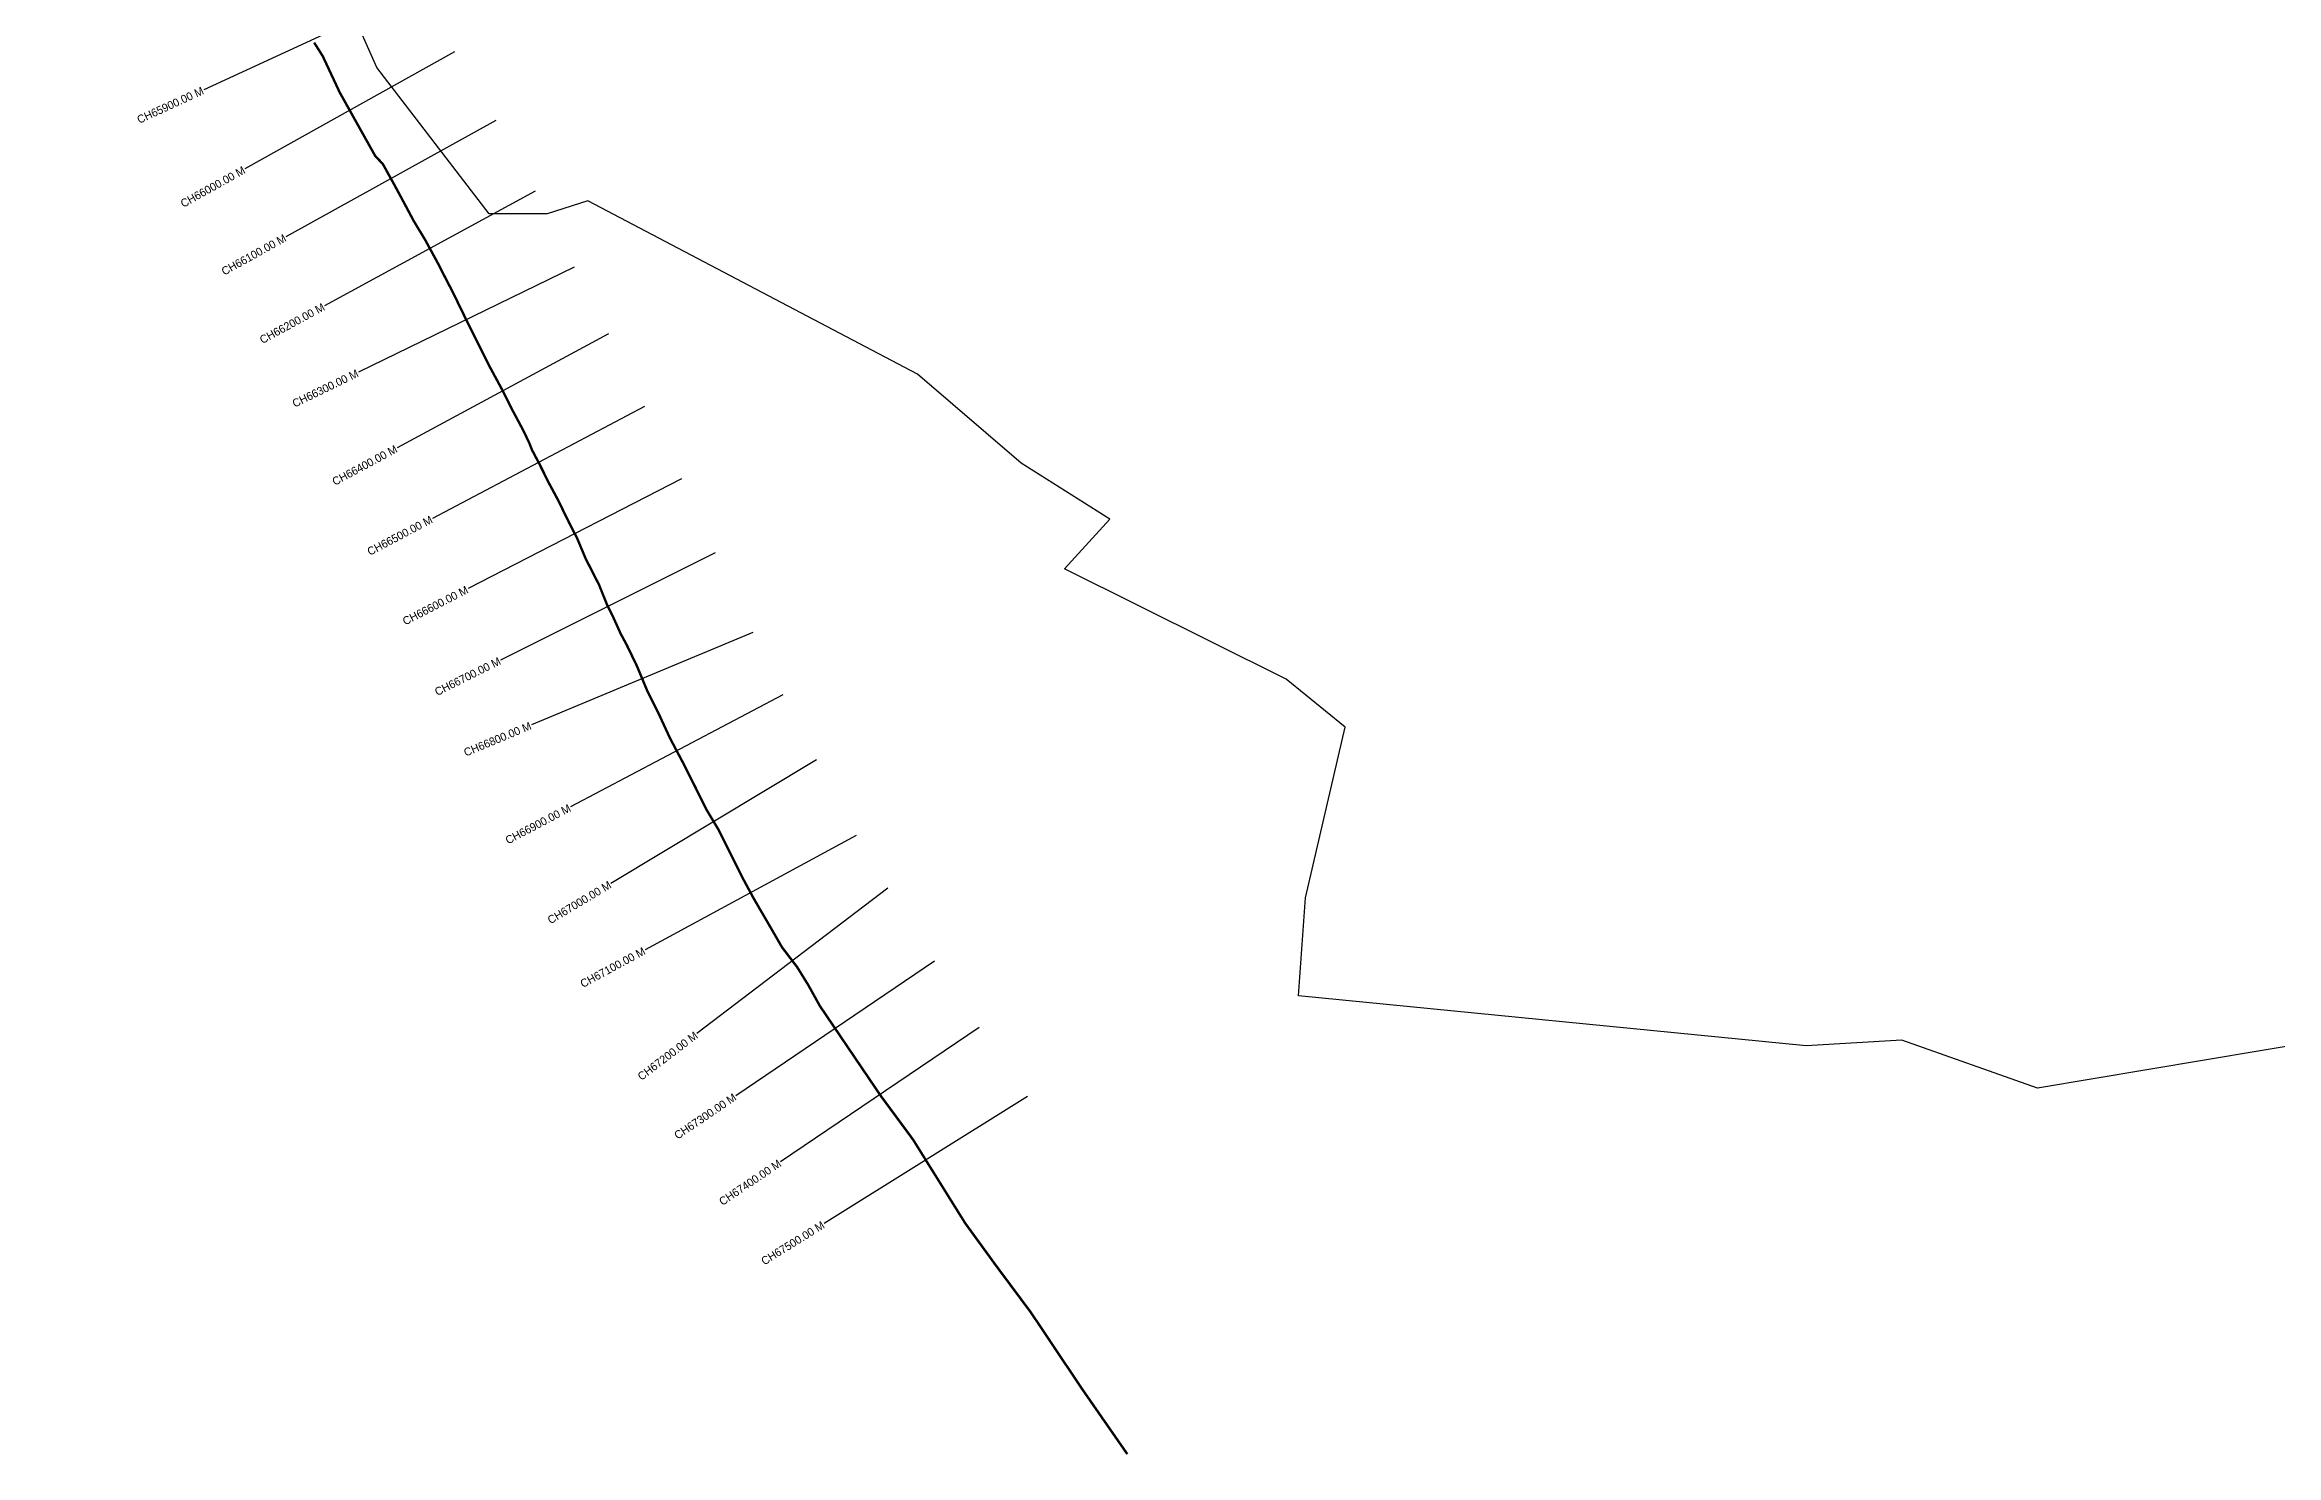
# Model space of a CAD drawing. Header units: metres. Extents: x 259766 to 267842, y 2171391 to 2178220.
# Drawn here: x 260125 to 262915, y 2171391 to 2173154 of the extents above; entities that cross this region are included whole.
import ezdxf
from ezdxf.enums import TextEntityAlignment as Align

# ---------------------------------------------------------------- set-up
doc = ezdxf.new("R2010")
doc.units = ezdxf.units.M
for name, color, linetype in [('CS', 134, 'Continuous'), ('CSMark', 6, 'Continuous'), ('NATURALLY PROTECTED', 3, 'Continuous'), ('village', 3, 'Continuous')]:
    doc.layers.add(name, color=color, linetype=linetype)

msp = doc.modelspace()

# ---------------------------------------------------------------- linework, layer by layer
at = {"layer": 'CS'}
for p, q in [((260596.8, 2173223.4), (260324.3, 2173097.8)), ((260637.7, 2173145.2), (260375.8, 2172998.9)), ((260689.4, 2173059.6), (260427.1, 2172913.9)), ((260738.7, 2172971.1), (260475.2, 2172827.8)), ((260787.3, 2172876.1), (260517.6, 2172744.7)), ((260830.1, 2172792.6), (260566, 2172650.3)), ((260875.4, 2172702.1), (260610.1, 2172562.1)), ((260921.4, 2172611.6), (260654.7, 2172474.3)), ((260963.7, 2172519), (260695.3, 2172385)), ((261010.7, 2172419.5), (260733.9, 2172303.9)), ((261048, 2172341.6), (260782.8, 2172201.4)), ((261090.3, 2172260.1), (260833.1, 2172105.7)), ((261139.7, 2172165.7), (260875.9, 2172022.8)), ((261179.3, 2172100.1), (260940.7, 2171918.1)), ((261237.6, 2172008.7), (260989.2, 2171840.5)), ((261293.6, 2171925.9), (261045.2, 2171757.7)), ((261354.1, 2171839.4), (261099.6, 2171680.6))]:
    msp.add_line(p, q, dxfattribs=at)
at = {"layer": 'NATURALLY PROTECTED', "color": 2, "const_width": 3, "flags": 128}
msp.add_lwpolyline([(260462.3, 2173156.8), (260473, 2173139.9), (260494.3, 2173094.4), (260519.2, 2173049.8), (260538.8, 2173014.8), (260548.1, 2173005.1), (260562, 2172980), (260571.4, 2172962.6), (260587, 2172933.4), (260601.3, 2172909.8), (260616.9, 2172881.1), (260626.1, 2172863.1), (260635.8, 2172844.4), (260653, 2172809.1), (260669, 2172777), (260682.3, 2172750.6), (260698.7, 2172720.3), (260708.4, 2172700.6), (260723.5, 2172672.4), (260731.1, 2172656.5), (260734.6, 2172647.6), (260743.8, 2172630.2), (260756, 2172605.7), (260767.2, 2172584.9), (260781, 2172556.6), (260791, 2172537.2), (260801.7, 2172511.7), (260818.5, 2172478.8), (260828, 2172455.1), (260835.6, 2172439.7), (260845.4, 2172418), (260853.2, 2172403.5), (260865.7, 2172377.6), (260878.8, 2172346.2), (260892.8, 2172318.3), (260906.9, 2172287.7), (260923.4, 2172256.5), (260938.6, 2172226.4), (260952.3, 2172198.7), (260967.1, 2172174), (260984.9, 2172138.7), (260999, 2172110.5), (261011.3, 2172087.7), (261030, 2172055.6), (261047.1, 2172026), (261066.1, 2172001.1), (261080, 2171978.6), (261094.5, 2171952.5), (261170.5, 2171840.3), (261210.8, 2171785.7), (261275.8, 2171681.5), (261315.1, 2171627.4), (261358.2, 2171569.5), (261422.3, 2171473.7), (261478.7, 2171392.5)], dxfattribs=at)
at = {"layer": 'village', "color": 3}
msp.add_polyline3d([(262964, 2171908.2, 0), (262616.1, 2171849.8, 0), (262446.7, 2171910.1, 0), (262327.3, 2171902.8, 0), (261692.5, 2171965.2, 0), (261701.4, 2172088, 0), (261750.8, 2172301, 0), (261677.3, 2172361, 0), (261400.2, 2172498.9, 0), (261456.6, 2172561.2, 0), (261346.1, 2172631.2, 0), (261216.3, 2172742.3, 0), (260804.5, 2172958.8, 0), (260753.7, 2172942.8, 0), (260681.1, 2172942.7, 0), (260540.7, 2173125.7, 0), (260441.8, 2173348.6, 0), (260347.4, 2173622.3, 0), (260272.5, 2173857.1, 0), (260215, 2174085.6, 0), (260125.4, 2174619, 0)], dxfattribs=at)

# ---------------------------------------------------------------- texts
at = {"layer": 'CSMark'}
for s, rotation, p in [('CH65900.00 M', 24.7414, (260323.4, 2173097.4)), ('CH66000.00 M', 29.1893, (260374.9, 2172998.4)), ('CH66100.00 M', 29.0469, (260426.2, 2172913.5)), ('CH66200.00 M', 28.5422, (260474.3, 2172827.3)), ('CH66300.00 M', 25.9803, (260516.7, 2172744.3)), ('CH66400.00 M', 28.3269, (260565.1, 2172649.8)), ('CH66500.00 M', 27.8188, (260609.2, 2172561.6)), ('CH66600.00 M', 27.2411, (260653.8, 2172473.8)), ('CH66700.00 M', 26.522, (260694.4, 2172384.6)), ('CH66800.00 M', 22.6498, (260733, 2172303.5)), ('CH66900.00 M', 27.8705, (260781.9, 2172200.9)), ('CH67000.00 M', 30.9802, (260832.3, 2172105.2)), ('CH67100.00 M', 28.4405, (260875, 2172022.3)), ('CH67200.00 M', 37.3341, (260939.9, 2171917.5)), ('CH67300.00 M', 34.1032, (260988.3, 2171840)), ('CH67400.00 M', 34.1032, (261044.4, 2171757.2)), ('CH67500.00 M', 31.9506, (261098.7, 2171680.1))]:
    msp.add_text(s, height=10, rotation=rotation, dxfattribs=at).set_placement(p, align=Align.MIDDLE_RIGHT)

doc.saveas('drawing.dxf')
